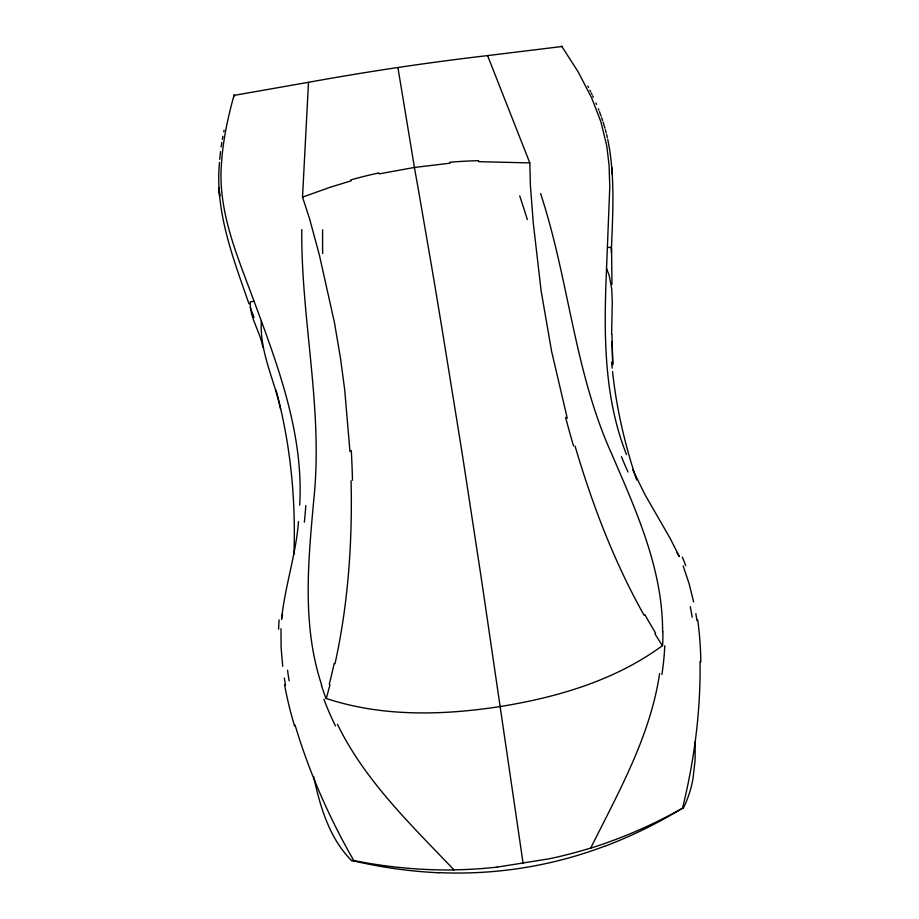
<?xml version="1.0" encoding="UTF-8"?>
<svg xmlns="http://www.w3.org/2000/svg" width="919" height="919" viewBox="0 0 919 919"><rect width="100%" height="100%" fill="white"/><g stroke="black" fill="none" stroke-linecap="round" stroke-linejoin="round"><path stroke-width="1.38" d="M301.777 229.601C300.972 319.628 323.281 408.863 313.861 498.983C308.256 560.808 301.765 625.023 321.684 685.114M299.709 505.117C303.752 434.756 278.526 367.405 254.54 302.546C237.975 257.377 217.01 210.922 221.64 161.572C223.202 139.125 227.981 117.035 234.012 95.392L308.497 82.296C367.899 71.498 427.599 62.584 487.575 55.599L529.815 162.904L530.389 185.282L533.25 222.8L541.176 291.254L551.653 351.575L567.264 418.214M293.942 554.341C295.907 499.063 290.496 443.498 275.987 390.058M308.497 82.296L302.523 197.114L309.531 218.596L319.41 255.16L334.47 322.718L340.478 358.146L344.705 389.863L349.967 451.666M611.617 334.275L612.284 301.869L611.755 289.209L609.205 275.551L606.54 268.474L609.779 186.844L609.056 164.857L606.735 145.707L600.854 121.63L591.664 97.873L578.074 71.716L561.658 46.191M280.973 628.688L281.111 647.596L282.696 666.298M606.54 268.474C603.898 330.886 603.14 395.572 626.517 454.618M261.364 320.961C259.468 351.414 274.218 379.593 280.536 408.863M219.469 162.422C214.839 211.45 233.254 258.492 249.015 303.925M281.547 619.532C284.833 586.471 295.987 554.708 298.503 521.521M219.721 159.309L220.549 151.566M611.307 252.656C612.64 214.908 615.454 176.448 607.7 139.171M221.157 146.948L221.847 142.365M659.601 673.547C650.353 736.176 618.556 792.155 590.745 848.007A430.701 414.308 -4.6 0 1 548.804 858.863L497.271 867.088M222.352 139.32L222.892 136.288M234.012 95.392L234.115 94.806L234.713 95.944M223.765 131.75L224.075 130.245M281.639 618.567L282.615 613.869M334.987 663.794C348.255 603.783 352.482 542.061 351.081 480.706M330.013 684.712L326.314 698.486C382.235 717.015 442.648 715.407 500.223 706.539C557.419 697.314 615.133 680.439 662.335 645.712L654.879 633.731M678.681 810.592L683.368 807.778L682.484 808.295C694.373 760.335 700.749 710.869 700.048 661.427M302.523 197.114L330.335 187.2L351.092 180.859M607.516 247.636L610.744 247.2L611.583 249.382L611.974 284.499M378.996 173.898L414.343 167.465L450.011 163.214M487.575 55.599L562.187 46.478M478.696 161.664L529.815 162.904M254.069 301.283L250.313 301.903C249.233 316.998 260.514 332.161 262.777 347.256M351.713 860.598L353.815 860.644C329.255 817.876 309.198 772.431 295.102 725.148M676.809 552.422L679.336 556.604L670.169 538.385L644.782 494.319L632.777 469.793M644.162 615.362C614.202 562.095 592.33 504.657 575.076 446.14M587.827 86.11L588.539 87.489M337.445 724.275C364.912 780.84 411.172 824.894 453.929 869.833A430.758 414.412 -6 0 0 497.271 867.088M589.952 90.246L590.641 91.636M591.331 93.026L592.008 94.427M592.675 95.829L593.341 97.242M595.891 102.928L596.5 104.364M254 317.388L250.278 307.474M598.292 108.706L598.866 110.177M599.441 111.636L601.072 116.081M683.185 565.909L689.147 583.806L693.65 601.945M601.6 117.563L602.611 120.573M636.43 479.281L636.649 479.959M636.212 478.615C624.69 443.831 616.431 407.933 612.536 371.483M540.579 193.564C568.769 278.802 574.099 370.575 611.319 453.033C635.73 509.896 662.76 568.436 662.599 631.617M603.105 122.089L604.943 128.2M262.122 341.638L262.512 342.936M605.38 129.74L606.195 132.853M606.597 134.427L607.344 137.574M313.999 778.186C318.261 797.876 323.672 817.588 333.229 835.44A108.81 105.754 -83.2 0 0 351.632 860.689M313.632 776.475L313.816 777.325M285.499 685.069L284.327 678.107M695.844 613.605L696.924 620.543M397.938 67.696L415.273 172.473A254.195 4.239 81.3 0 1 417.915 187.017L431.206 264.029A475.962 7.283 81.2 0 1 442.613 332.345L460.281 441.591A259.732 4.538 81.2 0 1 464.911 471.137L479.775 568.344A398.501 6.353 81.2 0 1 484.187 597.787L523.129 863.515M612.18 368.151L611.583 362.178M219.308 191.003L219.664 196.138L219.204 189.383M612.192 174.254L611.709 167.281M612.778 364.877L611.974 334.482M612.72 363.798L612.043 341.742M695.212 741.587L695.051 760.806L693.041 778.278A108.591 105.294 65.3 0 1 683.472 807.835M682.438 808.215A463.831 443.521 -5.8 0 1 590.791 848.122M697.716 619.969A102.779 31.016 85.5 0 1 700.795 661.91M690.318 606.678A112.095 34.796 85.9 0 1 692.156 617.292M682.289 557.04A189.877 145.351 35.6 0 1 685.735 565.667M628.022 471.987A393.378 355.963 -23.7 0 1 621.462 456.686M662.886 631.56A136.667 70.878 -86.3 0 1 662.622 645.712M664.77 645.724A142.445 76.346 -86.5 0 1 661.91 674.466M655.569 633.03A637.763 490.7 -88.6 0 1 644.897 614.662M573.571 446.048A249.336 55.117 72.6 0 1 565.587 417.41M519.717 195.908A263.707 55.439 75.7 0 1 527.322 219.549M278.595 629.205A189.98 148.889 -51.3 0 1 279.1 619.923M305.774 505.611A398.134 359.708 9.5 0 1 304.327 522.245M326.038 698.589A137.034 66.926 68.8 0 1 321.386 685.149M335.492 725.987A142.813 72.291 69 0 1 323.936 699.302M334.171 663.415A648.377 514.192 70.3 0 1 329.243 684.322M351.299 450.54A250.462 63.733 89.9 0 1 352.471 480.212M322.672 253.598A264.098 47.593 87 0 1 322.603 229.807M350.817 179.906A473.492 472.4 16.1 0 1 378.789 172.933M449.919 162.226A473.71 472.01 24.7 0 1 478.673 160.676M453.929 869.971A463.808 443.475 -5.3 0 1 353.826 860.54M294.539 725.941A103.25 27.57 76.7 0 1 284.557 684.701M289.152 680.864A112.589 31.062 76.3 0 1 287.544 670.296M439.098 872.797A456.605 437.524 -4 0 1 351.747 860.471M604.564 846.238A403.74 390.69 -5.1 0 1 439.11 872.648M678.624 810.501A453.549 434.94 -7 0 1 604.61 846.353M219.227 189.647L219.113 187.775L219.423 192.887L219.227 189.647"/></g></svg>
